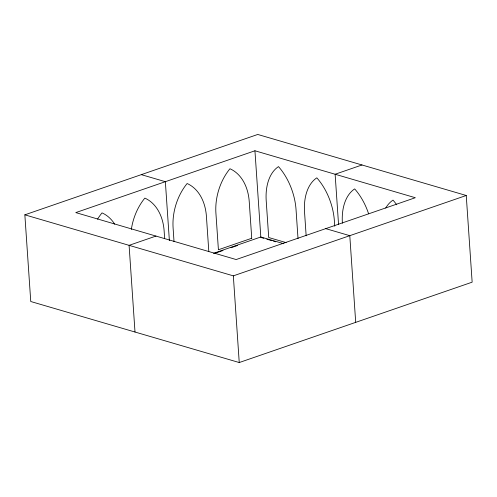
<?xml version="1.0" encoding="UTF-8"?>
<svg xmlns="http://www.w3.org/2000/svg" width="497" height="497" viewBox="0 0 497 497"><rect width="100%" height="100%" fill="white"/><g stroke="black" fill="none" stroke-linecap="round" stroke-linejoin="round"><path stroke-width="0.75" d="M24.85 214.828L257.757 134.457L466.242 195.489L472.15 282.172L239.243 362.543L30.758 301.511L24.85 214.828L233.335 275.86L466.242 195.489M254.942 150.771L75.78 212.598L236.15 259.546L415.312 197.719L254.942 150.771L260.85 237.454M155.965 236.075L129.09 245.344L135.004 332.027M361.996 164.973L335.127 174.248L338.556 224.551M213.48 253.333L260.819 236.994L283.837 243.735M214.965 253.284L222.979 250.519M230.987 247.755L237.541 245.493M141.303 174.646L165.358 181.685L169.371 240.505M325.734 228.632L349.789 235.677L355.697 322.354M286.173 242.629L268.709 237.523L266.218 200.906A48.42 29.901 71 0 1 278.494 166.613A48.42 29.901 71 0 1 296.044 209.641L298.02 238.647M261.59 237.672L263.82 238.324M266.79 239.194L271.983 240.716M273.468 241.151L275.698 241.803M334.736 226.203L334.375 220.861A48.42 29.901 71 0 0 316.825 177.833A48.42 29.901 71 0 0 304.543 212.126L306.158 235.802M233.335 275.86L239.243 362.543M208.815 251.519L206.423 216.425A48.42 34.883 -73.7 0 0 187.12 183.517A48.42 34.883 -73.7 0 0 173.099 227.924L174.031 241.672M164.656 238.653L164.14 231.018A48.42 34.883 -73.7 0 0 144.838 198.104A48.42 34.883 -73.7 0 0 131.345 229.421M114.689 224.153A48.42 34.883 -73.7 0 0 102.022 212.884A48.42 34.883 -73.7 0 0 97.555 219.171M385.734 208.032A48.42 29.901 71 0 1 393.003 200.129A48.42 29.901 71 0 1 396.718 204.783M368.606 213.791A48.42 29.901 71 0 0 354.672 188.91A48.42 29.901 71 0 0 342.39 223.209M251.737 238.262L218.413 249.761L215.915 213.151A48.42 34.883 -73.7 0 1 229.943 168.738A48.42 34.883 -73.7 0 1 249.239 201.652L251.737 238.262"/></g></svg>
